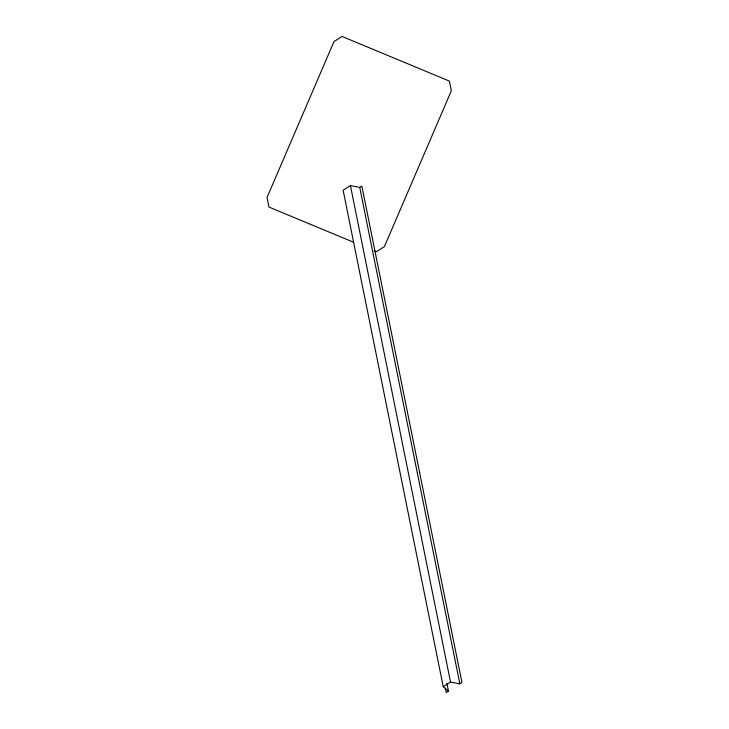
<?xml version="1.0" encoding="UTF-8"?>
<svg xmlns="http://www.w3.org/2000/svg" width="729" height="729" viewBox="0 0 729 729"><rect width="100%" height="100%" fill="white"/><g stroke="black" fill="none" stroke-linecap="round" stroke-linejoin="round"><path stroke-width="1.09" d="M443.223 686.672L450.522 682.016L459.844 683.857L461.949 682.508L361.848 186.068L359.743 187.417L350.421 185.576L343.122 190.233L443.223 686.672L448.463 691.119L446.221 692.55L445.319 688.085M353.428 242.183L268.992 207.072L267.051 197.45L333.991 41.58L342.038 36.45L449.41 81.11L451.351 90.724L384.411 246.593L376.364 251.724L374.278 250.858M359.743 187.417L459.844 683.857M350.421 185.576L450.522 682.016M446.895 683.31L448.463 691.119"/></g></svg>
